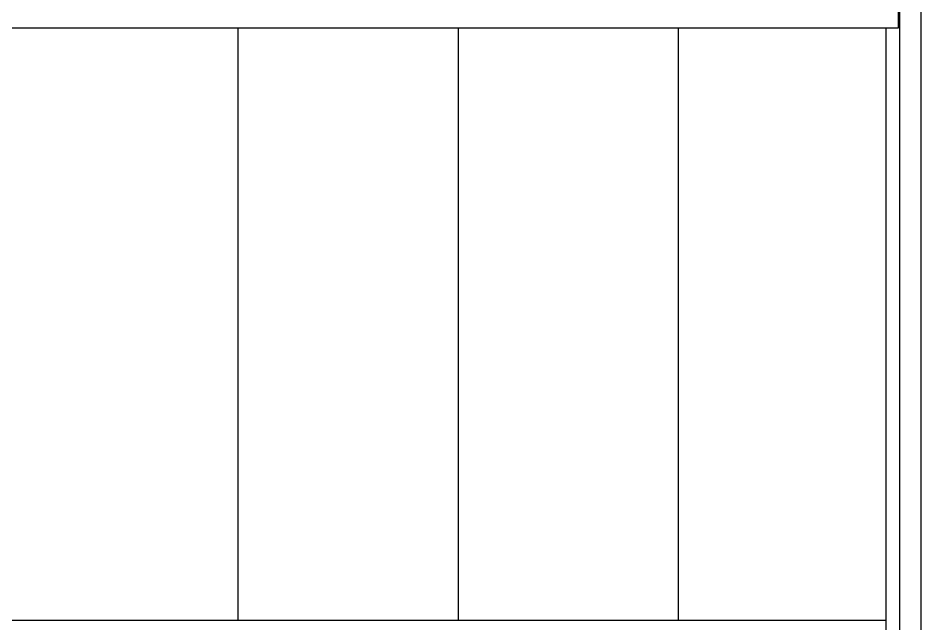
# Model space of a CAD drawing. Header units: millimetres. Extents: x 16950 to 32328, y 19251 to 29476.
# Drawn here: x 17299.1 to 17395.8, y 19520.6 to 19585.5 of the extents above; entities that cross this region are included whole.
import ezdxf

# ---------------------------------------------------------------- set-up
doc = ezdxf.new("R2010")
doc.units = ezdxf.units.MM
doc.header["$LTSCALE"] = 5
doc.layers.add('COIL-CONTROL', color=2, linetype='Continuous')
doc.layers.add('UNIT', color=6, linetype='Continuous')

msp = doc.modelspace()

# ---------------------------------------------------------------- linework, layer by layer
at = {"layer": 'COIL-CONTROL'}
msp.add_line((17395.7646, 19589.5484), (17395.7646, 19519.5437), dxfattribs=at)
at = {"layer": 'UNIT'}
for p, q in [((17393.3533, 19584.4836), (17393.3533, 19593.1954)), ((17393.5029, 19518.8224), (17393.5029, 19593.1954)), ((17251.9373, 19584.4836), (17393.3533, 19584.4836)), ((17322.6291, 19520.9759), (17322.6291, 19584.4836)), ((17346.228, 19520.9759), (17346.228, 19584.4836)), ((17369.8107, 19520.9759), (17369.8107, 19584.4836)), ((17392.0029, 19584.4836), (17392.0029, 19518.8224)), ((17392.0029, 19520.9759), (17253.2707, 19520.9759))]:
    msp.add_line(p, q, dxfattribs=at)

doc.saveas('drawing.dxf')
